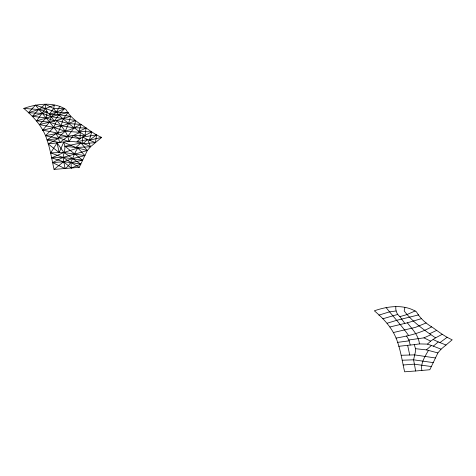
<?xml version="1.0" encoding="UTF-8"?>
<svg xmlns="http://www.w3.org/2000/svg" width="476" height="476" viewBox="0 0 476 476"><rect width="100%" height="100%" fill="white"/><g stroke="black" fill="none" stroke-linecap="round" stroke-linejoin="round"><path stroke-width="0.71" d="M95.438 142.61L87.709 139.545L76.91 141.723L80.075 138.742L80.236 132.364C70.918 125.14 60.5 118.191 53.633 108.558L45.256 104.292L38.752 109.51L32.291 116.37L46.398 117.846L54.3 121.047L70.626 116.322L68.55 123.581L65.242 131.221L58.334 137.564L59.643 142.592C70.216 140.39 80.997 141.354 90.499 146.781L101.638 137.409C94.599 134.369 88.488 129.656 82.288 125.242C75.553 121.213 69.728 116.233 65.843 109.379C53.449 101.566 37.033 103.762 23.8 108.421C33.808 116.882 42.876 126.872 46.969 139.587C50.289 149.291 51.813 159.43 54.062 169.402L79.242 167.35L87.322 150.517L90.499 146.781L87.709 139.545L82.538 137.094L82.747 143.74L95.438 142.61L96.592 134.881L82.538 137.094M77.874 148.012L63.861 152.481L51.628 157.83L63.558 161.775L71.019 162.554L82.669 160.222L64.968 146.299L81.003 142.967L87.322 150.517L75.857 147.477L63.659 142.241L64.968 146.299L64.76 149.815L63.034 157.419L65.069 168.587C72.519 163.809 72.864 154.623 77.874 148.012L84.901 155.563L72.483 158.585L63.558 161.775L52.544 162.596L65.069 168.587M398.745 346.296L414.221 344.642L415.53 348.694L415.322 352.21L413.596 359.814L415.637 370.982L429.81 369.745L437.884 352.918L441.068 349.176L452.2 339.805C445.161 336.77 439.056 332.052 432.851 327.637C426.121 323.609 420.296 318.628 416.405 311.78C404.011 303.962 387.601 306.157 374.362 310.816C384.376 319.283 393.444 329.273 397.531 341.982C400.869 351.687 402.351 361.831 404.624 371.804L415.637 370.982M45.256 104.292L45.517 108.564L47.213 112.015L46.398 117.846L39.353 124.581L53.776 127.401L65.242 131.221L80.236 132.364L85.002 135.452L91.719 131.882L89.369 140.23L101.638 137.409M91.719 131.882L78.891 131.418L81.116 124.426L68.55 123.581L56.799 120.422L53.776 127.401L45.47 135.702L55.989 133.625L67.675 136.541L80.075 138.742L85.002 135.452L86.108 127.979L74.101 127.782L61.017 125.795L49.492 122.177L36.545 120.839L45.517 108.564L54.323 105.148L53.633 108.558L49.302 114.24L54.3 121.047L58.899 114.764L64.617 108.534L53.633 108.558M404.886 307.55L404.195 310.953C412.436 321.877 424.217 330.183 435.564 337.847L442.281 334.277M59.643 142.592L47.076 139.974L55.989 133.625L58.048 133.125L61.017 125.795L63.278 118.643L68.139 112.485L56.239 112.235L35.516 105.107L28.31 112.741L42.269 113.365L51.2 116.668L75.619 120.535L74.101 127.782L67.675 136.541L59.643 142.592L48.177 143.901L59.173 152.6L63.861 152.481L84.901 155.563M54.062 169.402L63.558 161.775L71.281 168.07L80.789 164.131L63.861 152.481L57.066 142.883L50.676 152.885L59.173 152.6L63.659 142.241M428.436 350.407C424.985 356.5 420.475 363.123 421.849 370.465M59.875 106.273L56.239 112.235L51.2 116.668L36.545 120.839M55.989 133.625L58.334 137.564L68.853 141.515L73.399 135.464L80.236 132.364M81.116 124.426L69.918 129.722L58.048 133.125L42.679 130.174L49.492 122.177L51.2 116.668L68.139 112.485M414.221 344.642L419.421 343.91L427.472 344.118L430.637 341.137L435.564 337.847M64.968 146.299L75.857 147.477L81.003 142.967M415.53 348.694L426.419 349.872L431.571 345.368M82.747 143.74L87.709 139.545M427.472 344.118L433.309 346.135L438.271 341.941L446 345.005M89.369 140.23L96.592 134.881M439.931 342.625L447.154 337.276M48.177 143.901L58.566 138.439L45.47 135.702M52.544 162.596L63.034 157.419L87.322 150.517M64.617 108.534L56.239 112.235L49.302 114.24L47.213 112.015L38.752 109.51L23.8 108.421M415.179 310.929L406.802 314.636L399.864 316.635C396.782 314.231 395.419 310.548 395.818 306.693M431.678 326.822C420.707 333.051 408.36 335.961 396.032 338.097M78.891 131.418L86.108 127.979M429.453 333.813L436.67 330.374M406.552 336.02L408.902 339.959L423.967 337.859L430.804 334.759M75.619 120.535L64.932 124.95L42.679 130.174M426.181 322.93L415.5 327.351L393.247 332.569M421.195 318.718L407.361 322.817L389.915 326.976M28.31 112.741L38.752 109.51L45.517 108.564M378.872 315.136L389.32 311.905L396.08 310.965M387.107 323.234L396.96 320.241L418.702 314.88M32.291 116.37L47.213 112.015M382.853 318.771L397.781 314.41M39.353 124.581L54.3 121.047M85.002 135.452L73.399 135.464L58.334 137.564M47.076 139.974L58.566 138.439M397.638 342.369L409.128 340.834M403.107 364.991L414.12 364.17L431.351 366.526M75.857 147.477L90.499 146.781M51.628 157.83L63.034 157.419L82.669 160.222M402.19 360.225L413.596 359.814L433.231 362.617M401.244 355.28L414.429 354.876L435.463 357.964M49.302 114.24L58.899 114.764L70.626 116.322M80.789 164.131L71.019 162.554L63.034 157.419L50.676 152.885M426.419 349.872L437.884 352.918M433.309 346.135L441.068 349.176M80.075 138.742L73.399 135.464M430.637 341.137L423.967 337.859M433.1 339.495L438.271 341.941M79.242 167.35L71.019 162.554L71.281 168.07M407.361 322.817C412.293 329.279 418.684 335.33 419.421 343.91M56.799 120.422C61.725 126.878 68.122 132.935 68.853 141.515M399.864 316.635L404.868 323.442M408.61 335.52C401.738 325.643 393.462 316.951 386.078 307.502M58.048 133.125C51.176 123.248 42.894 114.549 35.516 105.107M408.902 339.959L410.205 344.987M407.629 345.278L409.735 354.995M57.066 142.883L59.173 152.6"/></g></svg>
